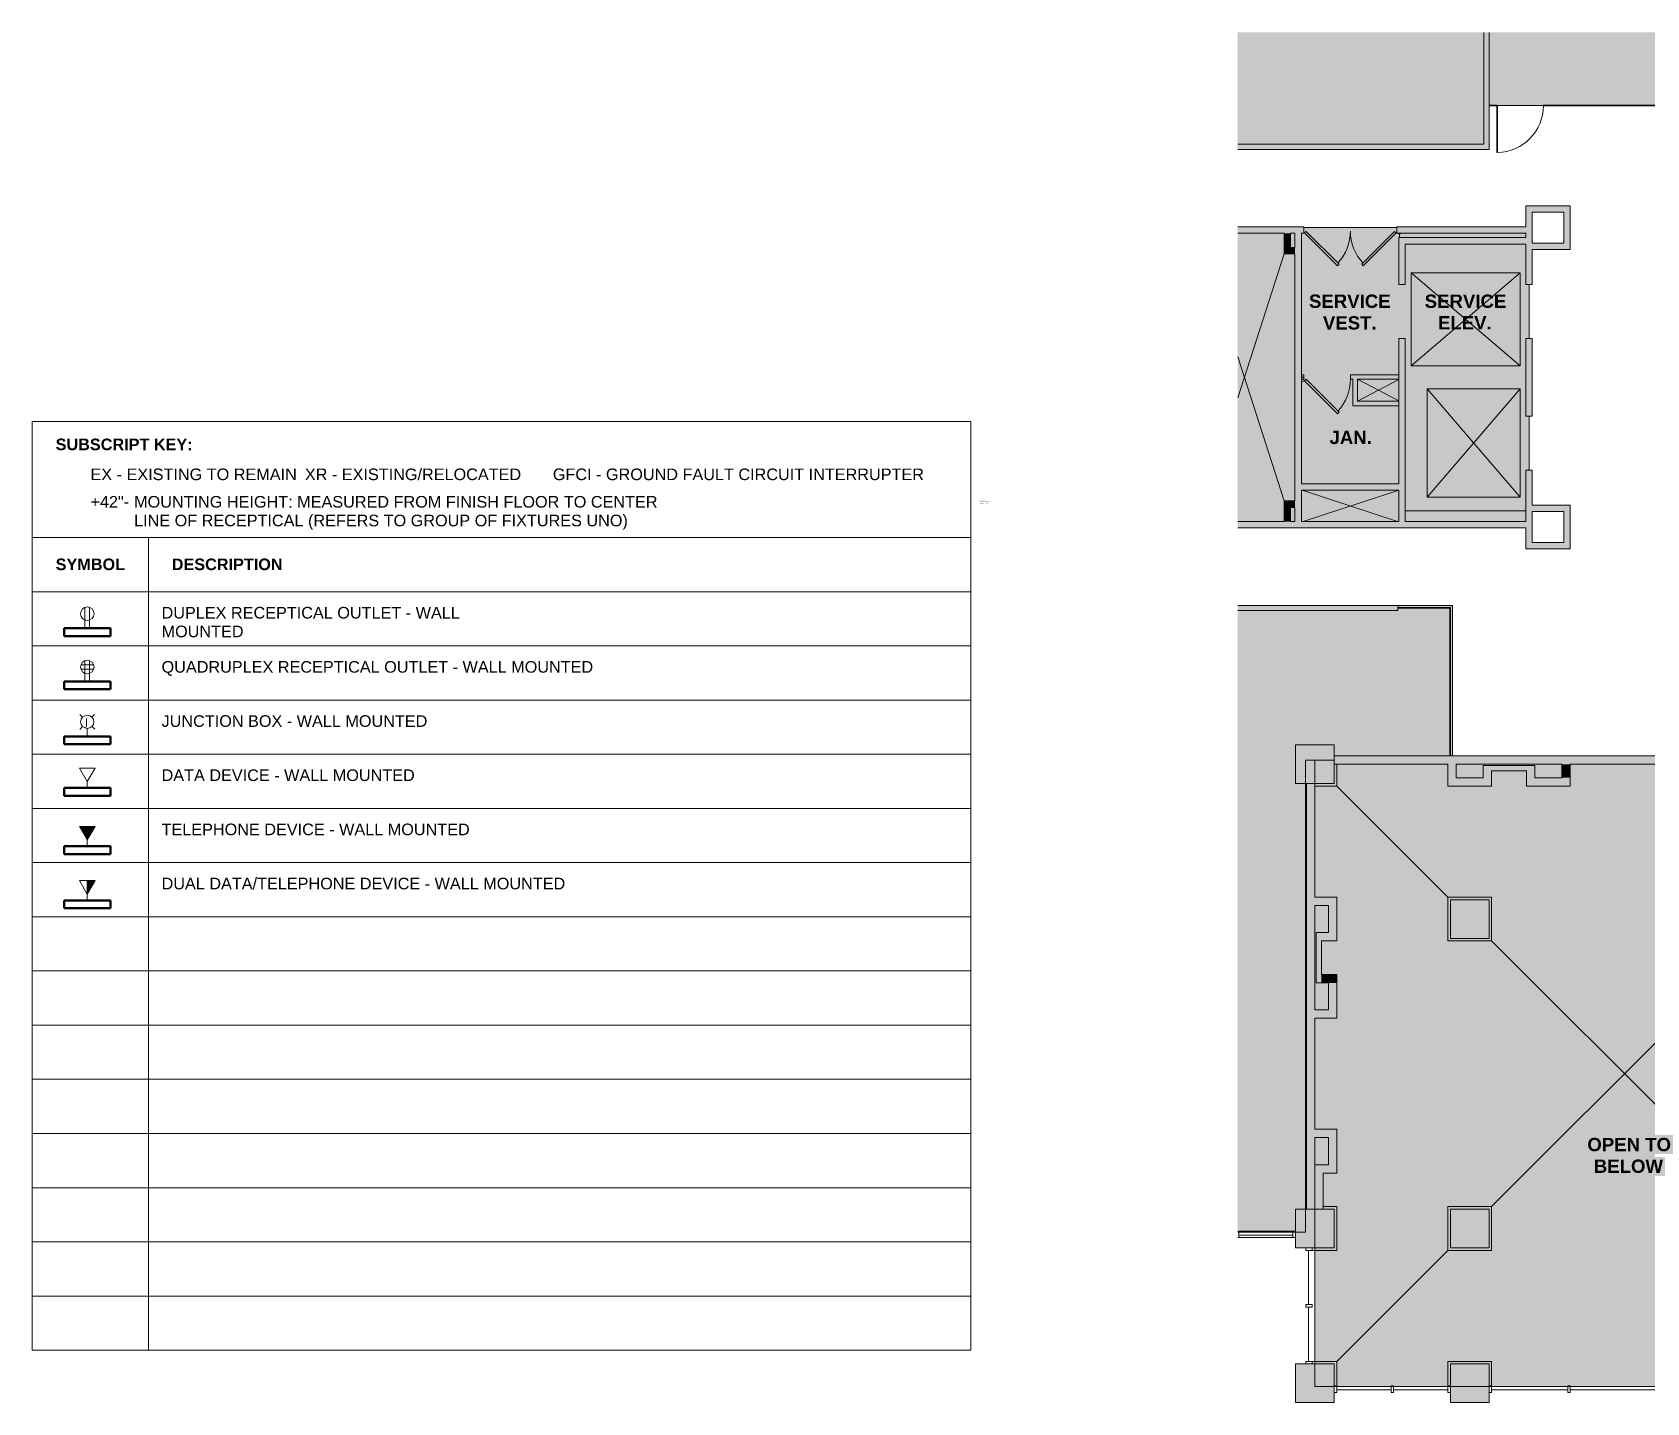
# Model space of a CAD drawing. Header units: inches. Extents: x 1 to 3682, y -575 to 495.
# Drawn here: x 1 to 1253, y -567 to 495 of the extents above; entities that cross this region are included whole.
import ezdxf

# ---------------------------------------------------------------- set-up
doc = ezdxf.new("R2010")
doc.units = ezdxf.units.IN
doc.header["$MEASUREMENT"] = 0
doc.linetypes.add('IMPORT-HIDDEN _3_', pattern=[0.1875, 0.125, -0.0625])
for name, color, linetype, lineweight in [('1900 Gallows 2nd Floor_For Revit_dwg', 8, 'Continuous', 9), ('A-ANNO-NOTE', 131, 'Continuous', 20), ('A-Area-Iden-Name', 7, 'Continuous', 9), ('A-Cols-Bldg', 7, 'Continuous', 9), ('A-DETL-GENF', 92, 'Continuous', 9), ('A-DETL-MEDM', 33, 'Continuous', 9), ('A-DETL-THIN', 151, 'Continuous', 9), ('A-DOOR', 31, 'Continuous', 13), ('A-Glaz-Exst', 7, 'Continuous', 9), ('A-WALL', 113, 'Continuous', 50), ('A-Wall-Bldg', 7, 'Continuous', 9), ('A-Wall-Exst', 7, 'Continuous', 9), ('A-WALL-PATT', 111, 'Continuous', 13), ('G-ANNO-TEXT', 231, 'Continuous', 9), ('HIDDEN', 7, 'IMPORT-HIDDEN _3_', 9), ('I-WALL', 2, 'Continuous', 13), ('PE0', 7, 'Continuous', 9), ('PE1', 7, 'Continuous', 9), ('PE2', 7, 'Continuous', 9)]:
    doc.layers.add(name, color=color, linetype=linetype, lineweight=lineweight)
doc.styles.add('Arial', font='arial.ttf', dxfattribs={"height": 9})
doc.styles.add('Arial_1', font='arial.ttf', dxfattribs={"height": 0.09375})
doc.styles.add('Arial_B', font='arialbd.ttf', dxfattribs={"height": 10.31746})
doc.styles.add('Arial_B_1', font='arialbd.ttf', dxfattribs={"height": 9})
doc.styles.add('Tahoma', font='tahoma.ttf', dxfattribs={"height": 6})

# ---------------------------------------------------------------- blocks, each defined once
blk = doc.blocks.new('Family - ___-132026-_A1006 - Tel_Data_Elec Legend')
at = {"layer": 'A-ANNO-NOTE'}
for p, q in [((42.3, 33), (42.3, 49.2)), ((45.8, 33), (45.8, 49.2))]:
    blk.add_line(p, q, dxfattribs=at)
blk.add_circle((44.1, 44.3), 5.25, dxfattribs=at)
at = {"layer": 'A-WALL'}
for p, q in [((62.1, 33), (26.1, 33)), ((26.1, 33), (26.1, 27)), ((26.1, 27), (62.1, 27)), ((62.1, 27), (62.1, 33))]:
    blk.add_line(p, q, dxfattribs=at)
blk = doc.blocks.new('Family - ___-132060-_A1006 - Tel_Data_Elec Legend')
at = {"layer": 'A-ANNO-NOTE'}
for p, q in [((40.4, -35.9), (38.3, -33.8)), ((47.7, -35.9), (49.8, -33.7)), ((40.5, -43.2), (38.3, -45.4)), ((44.1, -50.8), (44.1, -44.7)), ((47.8, -43.2), (49.9, -45.3))]:
    blk.add_line(p, q, dxfattribs=at)
blk.add_circle((44.1, -39.5), 5.16, dxfattribs=at)
at = {"layer": 'A-WALL'}
for p, q in [((62.1, -50.8), (26.1, -50.8)), ((26.1, -50.8), (26.1, -56.8)), ((26.1, -56.8), (62.1, -56.8)), ((62.1, -56.8), (62.1, -50.8))]:
    blk.add_line(p, q, dxfattribs=at)
at = {"layer": 'A-ANNO-NOTE', "lineweight": 9, "insert": (42.4, -36.8), "char_height": 6, "width": 3.939, "attachment_point": 1, "style": 'Tahoma'}
blk.add_mtext('J', dxfattribs=at)
blk = doc.blocks.new('Family - ___-132090-_A1006 - Tel_Data_Elec Legend')
at = {"layer": 'A-ANNO-NOTE'}
for p, q in [((49, 4.8), (39.1, 4.8)), ((49, 1.3), (39.1, 1.3)), ((42.3, -8.2), (42.3, 8)), ((45.8, -8.2), (45.8, 8))]:
    blk.add_line(p, q, dxfattribs=at)
blk.add_circle((44.1, 3), 5.25, dxfattribs=at)
at = {"layer": 'A-WALL'}
for p, q in [((62.1, -8.2), (26.1, -8.2)), ((26.1, -8.2), (26.1, -14.2)), ((62.1, -14.2), (62.1, -8.2)), ((26.1, -14.2), (62.1, -14.2))]:
    blk.add_line(p, q, dxfattribs=at)
blk = doc.blocks.new('Family - ___-132120-_A1006 - Tel_Data_Elec Legend')
at = {"layer": 'A-ANNO-NOTE', "lineweight": 9}
blk.add_hatch(color=256, dxfattribs=at).paths.add_polyline_path([(44.1, -131.1), (50.1, -120.7), (38.1, -120.7)], flags=0)
at = {"layer": 'A-ANNO-NOTE'}
for p, q in [((38.1, -120.7), (44.1, -131.1)), ((50.1, -120.7), (38.1, -120.7)), ((44.1, -131.1), (38.1, -120.7)), ((50.1, -120.7), (38.1, -120.7)), ((44.1, -131.1), (50.1, -120.7)), ((44.1, -131.1), (50.1, -120.7)), ((44.1, -136), (44.1, -131.1))]:
    blk.add_line(p, q, dxfattribs=at)
at = {"layer": 'A-WALL'}
for p, q in [((62.1, -136), (26.1, -136)), ((26.1, -136), (26.1, -142)), ((62.1, -142), (62.1, -136)), ((26.1, -142), (62.1, -142))]:
    blk.add_line(p, q, dxfattribs=at)
blk = doc.blocks.new('Family - ___-132150-_A1006 - Tel_Data_Elec Legend')
at = {"layer": 'A-ANNO-NOTE'}
for p, q in [((44.1, -85.9), (38.1, -75.4)), ((50.1, -75.4), (38.1, -75.4)), ((44.1, -85.9), (50.1, -75.4)), ((44.1, -90.8), (44.1, -85.9))]:
    blk.add_line(p, q, dxfattribs=at)
at = {"layer": 'A-WALL'}
for p, q in [((62.1, -90.8), (26.1, -90.8)), ((26.1, -90.8), (26.1, -96.8)), ((26.1, -96.8), (62.1, -96.8)), ((62.1, -96.8), (62.1, -90.8))]:
    blk.add_line(p, q, dxfattribs=at)
blk = doc.blocks.new('Family - ___-132180-_A1006 - Tel_Data_Elec Legend')
at = {"layer": 'A-ANNO-NOTE', "lineweight": 9}
blk.add_hatch(color=256, dxfattribs=at).paths.add_polyline_path([(44.1, -173.1), (50.1, -162.6), (44.1, -162.6)], flags=0)
at = {"layer": 'A-ANNO-NOTE'}
for p, q in [((44.1, -173.1), (38.1, -162.6)), ((50.1, -162.6), (38.1, -162.6)), ((50.1, -162.6), (44.1, -162.6)), ((44.1, -162.6), (44.1, -173.1)), ((44.1, -173.1), (50.1, -162.6)), ((44.1, -178), (44.1, -162.6)), ((44.1, -173.1), (50.1, -162.6))]:
    blk.add_line(p, q, dxfattribs=at)
at = {"layer": 'A-WALL'}
for p, q in [((62.1, -178), (26.1, -178)), ((26.1, -178), (26.1, -184)), ((26.1, -184), (62.1, -184)), ((62.1, -184), (62.1, -178))]:
    blk.add_line(p, q, dxfattribs=at)
blk = doc.blocks.new('Single-Glass - No Frame - 36_ x 96_-1522735-New Construction - Tel_Data_Elec Plan')
at = {"layer": 'A-DOOR', "color": 250, "lineweight": 20}
for p, q in [((17.5, 0.2), (17.5, 36.3)), ((18, 36.3), (17.5, 36.3)), ((18, 0.2), (18, 36.3)), ((18, 0.2), (17.5, 0.2))]:
    blk.add_line(p, q, dxfattribs=at)
at = {"layer": 'A-DOOR', "lineweight": 9}
blk.add_arc((18, 0.2), 36.1, 90.7943, 180, dxfattribs=at)
blk = doc.blocks.new('1900 Gallows 2nd Floor_For Revit_dwg-1510351-New Construction - Tel_Data_Elec Plan')
at = {"lineweight": 9, "flags": 128}
for points in [[(884, 1615.7), (885.2, 1616.9), (910.7, 1591.5), (909.5, 1590.2)], [(955, 1615.7), (953.7, 1616.9), (928.3, 1591.5), (929.5, 1590.2)], [(884, 1501), (885.2, 1502.2), (910.7, 1476.7), (909.5, 1475.5)]]:
    blk.add_lwpolyline(points, close=True, dxfattribs=at)
at = {"lineweight": 9}
for centre, start, end in [((883.1, 1617.1), 317.1896, 359.7802), ((955.9, 1617.1), 180.2198, 222.8104), ((883.1, 1502.3), 317.1896, 359.7802)]:
    blk.add_arc(centre, 36.4, start, end, dxfattribs=at)
at = {"layer": 'A-Cols-Bldg', "flags": 128}
for points in [[(877, 1218.7), (877, 1188.7), (885.5, 1188.7)], [(907, 1210.2), (907, 1218.7), (877, 1218.7)], [(892, 1188.7), (907, 1188.7), (907, 1203.7)]]:
    blk.add_lwpolyline(points, dxfattribs=at)
for points in [[(1029, 1100.7), (995, 1100.7), (995, 1066.7), (1029, 1066.7)], [(1027, 1098.7), (997, 1098.7), (997, 1068.7), (1027, 1068.7)], [(1029, 860.7), (995, 860.7), (995, 826.7), (1029, 826.7)], [(1027, 858.7), (997, 858.7), (997, 828.7), (1027, 828.7)], [(877, 738.7), (907, 738.7), (907, 708.7), (877, 708.7)], [(1027, 738.7), (997, 738.7), (997, 708.7), (1027, 708.7)]]:
    blk.add_lwpolyline(points, close=True, dxfattribs=at)
at = {"layer": 'A-Glaz-Exst'}
for p, q in [((833, 838.7), (875, 838.7)), ((887, 784.7), (887, 826.7)), ((887, 782.7), (887, 740.7)), ((951, 718.7), (909, 718.7)), ((953, 718.7), (995, 718.7)), ((1088, 718.7), (1029, 718.7)), ((1174, 718.7), (1090, 718.7))]:
    blk.add_line(p, q, dxfattribs=at)
at = {"layer": 'A-Glaz-Exst', "flags": 128}
blk.add_lwpolyline([(832.2, 841.7), (833, 841.7), (833, 836.7), (832.2, 836.7)], dxfattribs=at)
for points in [[(875, 841.7), (877, 841.7), (877, 836.7), (875, 836.7)], [(890, 826.7), (890, 828.7), (885, 828.7), (885, 826.7)], [(890, 782.7), (890, 784.7), (885, 784.7), (885, 782.7)], [(890, 738.7), (890, 740.7), (885, 740.7), (885, 738.7)], [(907, 721.7), (909, 721.7), (909, 716.7), (907, 716.7)], [(951, 721.7), (953, 721.7), (953, 716.7), (951, 716.7)], [(995, 721.7), (997, 721.7), (997, 716.7), (995, 716.7)], [(1029, 721.7), (1027, 721.7), (1027, 716.7), (1029, 716.7)], [(1090, 721.7), (1088, 721.7), (1088, 716.7), (1090, 716.7)]]:
    blk.add_lwpolyline(points, close=True, dxfattribs=at)
at = {"layer": 'A-Wall-Bldg'}
for p, q in [((957.5, 1612.1), (957.5, 1615.4)), ((957, 1505.7), (919.5, 1505.7)), ((925, 1502.2), (957, 1502.2)), ((1055.5, 1400.3), (962, 1400.3)), ((907, 858.7), (898.5, 858.7))]:
    blk.add_line(p, q, dxfattribs=at)
at = {"layer": 'A-Wall-Bldg', "flags": 128}
for points in [[(881.5, 1502.2), (883.5, 1502.2), (883.5, 1505.7), (881.5, 1505.7)], [(919.5, 1505.7), (919.5, 1502.2), (921.5, 1502.2), (921.5, 1481.7), (957, 1481.7)], [(957, 1485.2), (925, 1485.2), (925, 1502.2)], [(892, 1186.7), (909, 1186.7), (909, 1203.7)], [(885.5, 858.7), (877, 858.7), (877, 828.7), (907, 828.7), (907, 858.7)], [(890, 826.7), (909, 826.7), (909, 860.7), (898.5, 860.7)]]:
    blk.add_lwpolyline(points, dxfattribs=at)
at = {"layer": 'A-Wall-Exst'}
blk.add_line((877, 841.7), (832.2, 841.7), dxfattribs=at)
at = {"layer": 'A-Wall-Exst', "flags": 128}
blk.add_lwpolyline([(832.2, 836.7), (877, 836.7), (877, 841.7)], dxfattribs=at)
at = {"layer": 'HIDDEN'}
for centre, start, end in [((957.5, 1616.9), 229.0909, 308.7038), ((881.5, 1502.2), 0, 89.8309), ((881.5, 1502.2), 270.1691, 0)]:
    blk.add_arc(centre, 2, start, end, dxfattribs=at)
at = {"layer": 'PE0'}
for p, q in [((832.2, 1487.7), (868.2, 1599.4)), ((1051, 1512.7), (966.5, 1584.7)), ((1051, 1584.7), (966.5, 1512.7)), ((868.2, 1407.9), (832.2, 1519.7)), ((957, 1485.4), (925, 1502.2)), ((925, 1485.2), (957, 1501.9)), ((1051, 1410.7), (979, 1494.7)), ((1051, 1494.7), (979, 1410.7)), ((956, 1391.9), (882, 1416.3)), ((883, 1391.9), (957, 1416.3)), ((995, 1100.7), (909, 1186.7)), ((1029, 860.7), (1235, 1066.7)), ((1029, 1066.7), (1235, 860.7)), ((995, 826.7), (909, 740.7))]:
    blk.add_line(p, q, dxfattribs=at)
at = {"layer": 'PE1', "flags": 128}
for points in [[(1051, 1512.7), (966.5, 1512.7), (966.5, 1584.7), (1051, 1584.7)], [(1051, 1494.7), (979, 1494.7), (979, 1410.7), (1051, 1410.7)]]:
    blk.add_lwpolyline(points, close=True, dxfattribs=at)
at = {"layer": 'PE2', "flags": 128}
for points in [[(890, 740.7), (909, 740.7), (909, 721.7)], [(1029, 721.7), (1029, 740.7), (995, 740.7), (995, 721.7)]]:
    blk.add_lwpolyline(points, dxfattribs=at)
at = {"layer": 'A-Area-Iden-Name', "char_height": 10.32, "attachment_point": 1, "line_spacing_factor": 0.941778, "style": 'Arial_B'}
for s, insert, width in [('SERVICE', (887.4, 1567.9), 73.454), ('SERVICE', (977.1, 1567.9), 73.454), ('VEST.', (898.2, 1551.1), 48.357), ('ELEV.', (987.4, 1551.2), 48.357), ('JAN.', (903.3, 1462.3), 37.829), ('OPEN TO', (1103.2, 914), 75.535), ('BELOW', (1108.2, 897.2), 62.436)]:
    blk.add_mtext(s, dxfattribs=dict(at, insert=insert, width=width))

msp = doc.modelspace()

# ---------------------------------------------------------------- hatches: boundary and pattern name
at = {"layer": 'A-DETL-GENF'}
h = msp.add_hatch(color=9, dxfattribs=at)
h.paths.add_polyline_path([(936, -435.2), (980.8, -435.2), (980.8, -417.4), (988.5, -417.4), (988.5, -87.4), (980.8, -87.4), (980.8, -57.4), (1010.8, -57.4), (1010.8, -65.9), (1100.5, -65.9), (1100.5, 48.6), (1060, 48.6), (1060, 46.8), (936, 46.8), (936, -417.4)], flags=0)
h.paths.add_polyline_path([(1101, -65.9), (1102.5, -65.9), (1102.5, 50.8), (1060, 50.8), (1060, 49.1), (1101, 49.1), (1101, -53.9)], flags=0)
h.paths.add_polyline_path([(2800.5, 229.6), (2800.5, 272.6), (2787.8, 272.6), (2787.8, 302.6), (2800.5, 302.6), (2800.5, 392.6), (2761.8, 392.6), (2761.8, 422.6), (2800.5, 422.6), (2800.5, 495.1), (1464.8, 495.1), (1464.8, 408.3), (2269.4, 408.3), (2269.4, 406.6), (2321, 406.6), (2321, 384.9), (2320.5, 384.9), (2320.5, 348.9), (2321, 348.9), (2321, 342.9), (2327.8, 342.9), (2327.8, 318.9), (2303.8, 318.9), (2303.8, 338.9), (2273.4, 338.9), (2273.4, 229.6), (2797.8, 229.6)], flags=0)
h.paths.add_polyline_path([(2547.8, 318.9), (2523.8, 318.9), (2523.8, 342.9), (2547.8, 342.9), (2547.8, 321.4)], flags=0)
h.paths.add_polyline_path([(2119.9, 404.1), (2320.5, 404.1), (2320.5, 406.1), (2269.4, 406.1), (2269.4, 404.3), (1460.8, 404.3), (1460.8, 438.1), (1460.5, 438.1), (1460.5, 404.1), (2114.9, 404.1)], flags=0)
h.paths.add_polyline_path([(936, 408.3), (1126.8, 408.3), (1126.8, 495.1), (936, 495.1), (936, 423.9)], flags=0)
h.paths.add_polyline_path([(1164.3, 438.3), (1172.8, 438.3), (1172.8, 438.6), (1460.8, 438.6), (1460.8, 495.1), (1130.8, 495.1), (1130.8, 438.6), (1136.8, 438.6), (1136.8, 438.3)], flags=0)
h = msp.add_hatch(color=55, dxfattribs=at)
h.paths.add_polyline_path([(1490.8, -567.4), (1490.8, -537.4), (1460.8, -537.4), (1460.8, -567.4), (1482.3, -567.4)], flags=0)
h.paths.add_polyline_path([(1370.8, -567.4), (1370.8, -537.4), (1340.8, -537.4), (1340.8, -567.4)], flags=0)
h.paths.add_polyline_path([(980.8, -567.4), (1010.8, -567.4), (1010.8, -537.4), (980.8, -537.4)], flags=0)
h.paths.add_polyline_path([(1100.8, -567.4), (1130.8, -567.4), (1130.8, -537.4), (1100.8, -537.4), (1100.8, -554.8)], flags=0)
h.paths.add_polyline_path([(1370.8, -447.4), (1370.8, -417.4), (1340.8, -417.4), (1340.8, -447.4)], flags=0)
h.paths.add_polyline_path([(2570.8, -447.4), (2570.8, -398.4), (2540.8, -398.4), (2540.8, -447.4)], flags=0)
h.paths.add_polyline_path([(1002.3, -447.4), (1010.8, -447.4), (1010.8, -417.4), (980.8, -417.4), (980.8, -447.4), (995.8, -447.4)], flags=0)
h.paths.add_polyline_path([(1130.8, -447.4), (1130.8, -417.4), (1100.8, -417.4), (1100.8, -447.4)], flags=0)
h.paths.add_polyline_path([(2450.8, -447.4), (2450.8, -424.4), (2420.8, -424.4), (2420.8, -447.4), (2424.8, -447.4)], flags=0)
h.paths.add_polyline_path([(2690.8, -447.4), (2690.8, -424.4), (2660.8, -424.4), (2660.8, -447.4), (2664.8, -447.4)], flags=0)
h.paths.add_polyline_path([(2810.8, -447.4), (2810.8, -417.4), (2780.8, -417.4), (2780.8, -447.4)], flags=0)
h.paths.add_polyline_path([(1730.8, -447.4), (1730.8, -424.4), (1700.8, -424.4), (1700.8, -447.4), (1704.8, -447.4)], flags=0)
h.paths.add_polyline_path([(1850.8, -447.4), (1850.8, -398.4), (1820.8, -398.4), (1820.8, -447.4)], flags=0)
h.paths.add_polyline_path([(1944.8, -447.4), (1970.8, -447.4), (1970.8, -424.4), (1940.8, -424.4), (1940.8, -447.4)], flags=0)
h.paths.add_polyline_path([(2090.8, -447.4), (2090.8, -398.4), (2060.8, -398.4), (2060.8, -447.4)], flags=0)
h.paths.add_polyline_path([(2210.8, -447.4), (2210.8, -424.4), (2180.8, -424.4), (2180.8, -447.4), (2184.8, -447.4)], flags=0)
h.paths.add_polyline_path([(2330.8, -447.4), (2330.8, -398.4), (2300.8, -398.4), (2300.8, -447.4)], flags=0)
h.paths.add_polyline_path([(1460.8, -447.4), (1490.8, -447.4), (1490.8, -417.4), (1460.8, -417.4)], flags=0)
h.paths.add_polyline_path([(1610.8, -447.4), (1610.8, -398.4), (1580.8, -398.4), (1580.8, -447.4)], flags=0)
h.paths.add_polyline_path([(2787.8, -327.4), (2810.8, -327.4), (2810.8, -297.4), (2787.8, -297.4)], flags=0)
h.paths.add_polyline_path([(1369.3, -207.4), (1370.8, -207.4), (1370.8, -177.4), (1340.8, -177.4), (1340.8, -207.4), (1366.3, -207.4)], flags=0)
h.paths.add_polyline_path([(2787.8, -207.4), (2810.8, -207.4), (2810.8, -177.4), (2761.8, -177.4), (2761.8, -207.4)], flags=0)
h.paths.add_polyline_path([(1130.8, -207.4), (1130.8, -177.4), (1100.8, -177.4), (1100.8, -207.4)], flags=0)
h.paths.add_polyline_path([(2544.8, -185.4), (2547.8, -185.4), (2547.8, -155.8), (2519.8, -155.8), (2519.8, -185.4), (2540.8, -185.4)], flags=0)
h.paths.add_polyline_path([(2300.8, -184.4), (2341.8, -184.4), (2341.8, -160.4), (2299.8, -160.4), (2299.8, -184.4)], flags=0)
h.paths.add_polyline_path([(2059.8, -184.4), (2087.8, -184.4), (2087.8, -160.4), (2059.8, -160.4), (2059.8, -180.7)], flags=0)
h.paths.add_polyline_path([(1824.8, -184.4), (1847.8, -184.4), (1847.8, -160.4), (1820.3, -160.4), (1820.3, -184.4), (1824.3, -184.4)], flags=0)
h.paths.add_polyline_path([(1604.5, -184.4), (1607.8, -184.4), (1607.8, -158.2), (1580.3, -158.2), (1580.3, -184.4)], flags=0)
h.paths.add_polyline_path([(1490.8, -87.4), (1490.8, -57.4), (1460.8, -57.4), (1460.8, -87.4), (1482.3, -87.4)], flags=0)
h.paths.add_polyline_path([(989.3, -87.4), (1010.8, -87.4), (1010.8, -57.4), (980.8, -57.4), (980.8, -87.4), (988.5, -87.4)], flags=0)
h.paths.add_polyline_path([(2810.8, -87.4), (2810.8, -57.4), (2787.8, -57.4), (2787.8, -87.4), (2787.8, -87.4)], flags=0)
h.paths.add_polyline_path([(2761.8, 32.6), (2810.8, 32.6), (2810.8, 62.6), (2761.8, 62.6)], flags=0)
h.paths.add_polyline_path([(2307.3, 112.2), (2327.8, 112.2), (2327.8, 136.2), (2303.8, 136.2), (2303.8, 112.2)], flags=0)
h.paths.add_polyline_path([(2547.8, 112.2), (2547.8, 136.2), (2523.8, 136.2), (2523.8, 112.2)], flags=0)
h.paths.add_polyline_path([(2810.8, 152.6), (2810.8, 182.6), (2787.8, 182.6), (2787.8, 152.6)], flags=0)
h.paths.add_polyline_path([(2787.8, 272.6), (2810.8, 272.6), (2810.8, 302.6), (2787.8, 302.6)], flags=0)
h.paths.add_polyline_path([(2547.8, 318.9), (2547.8, 342.9), (2523.8, 342.9), (2523.8, 318.9), (2527.8, 318.9)], flags=0)
h.paths.add_polyline_path([(2321, 318.9), (2327.8, 318.9), (2327.8, 342.9), (2303.8, 342.9), (2303.8, 318.9), (2320.5, 318.9)], flags=0)
h.paths.add_polyline_path([(2800.5, 392.6), (2810.8, 392.6), (2810.8, 422.6), (2761.8, 422.6), (2761.8, 392.6), (2797.8, 392.6)], flags=0)
h = msp.add_hatch(color=9, dxfattribs=at)
h.paths.add_polyline_path([(936, 115.8), (972, 115.8), (972, 131.8), (980.3, 131.8), (980.3, 323.3), (972, 323.3), (972, 339.3), (936, 339.3), (936, 126.8)], flags=0)
h.paths.add_polyline_path([(1060.8, 115.8), (1060.8, 140.1), (985.3, 140.1), (985.3, 115.8)], flags=0)
h.paths.add_polyline_path([(1159.3, 115.8), (1159.3, 155.6), (1161.8, 155.6), (1161.8, 197.6), (1159.3, 197.6), (1159.3, 257.6), (1161.8, 257.6), (1161.8, 299.6), (1159.3, 299.6), (1159.3, 330.9), (1065.8, 330.9), (1065.8, 299.6), (1060.8, 299.6), (1060.8, 335.9), (1159.3, 335.9), (1159.3, 339.3), (1059.3, 339.3), (1059.3, 343.8), (987.3, 343.8), (987.3, 339.3), (985.3, 339.3), (985.3, 145.1), (1060.8, 145.1), (1060.8, 257.6), (1065.8, 257.6), (1065.8, 115.8), (1152.5, 115.8)], flags=0)
h.paths.add_polyline_path([(980.3, 115.8), (980.3, 126.8), (977, 126.8), (977, 115.8)], flags=0)
h.paths.add_polyline_path([(1797.9, 115.8), (1797.9, 126.8), (1791.8, 126.8), (1791.8, 115.8)], flags=0)
h.paths.add_polyline_path([(1418.5, 115.8), (1436.4, 115.8), (1436.4, 152.1), (1416.3, 152.1), (1416.3, 115.8)], flags=0)
h.paths.add_polyline_path([(1867.9, 115.8), (1872.8, 115.8), (1872.8, 126.8), (1867.9, 126.8), (1867.9, 117.3)], flags=0)
h.paths.add_polyline_path([(1877.8, 115.8), (2104.4, 115.8), (2104.4, 323.3), (2098.4, 323.3), (2098.4, 334.3), (2086.4, 334.3), (2086.4, 339.3), (1877.8, 339.3), (1877.8, 117.4)], flags=0)
h.paths.add_polyline_path([(1559.6, 115.8), (1559.6, 274.8), (1477.3, 274.8), (1477.3, 279.8), (1525.6, 279.8), (1525.6, 281.8), (1529.1, 281.8), (1529.1, 279.8), (1667.8, 279.8), (1667.8, 274.8), (1603.8, 274.8), (1603.8, 216.3), (1585.8, 216.3), (1585.8, 115.8), (1703.8, 115.8), (1703.8, 156.8), (1728.8, 156.8), (1728.8, 276.3), (1703.8, 276.3), (1703.8, 295.8), (1728.8, 295.8), (1728.8, 329.3), (1703.8, 329.3), (1703.8, 339.3), (1630.1, 339.3), (1630.1, 317.8), (1625.1, 317.8), (1625.1, 344.3), (1529.1, 344.3), (1529.1, 317.8), (1524.1, 317.8), (1524.1, 339.3), (1441.4, 339.3), (1441.4, 329.3), (1416.3, 329.3), (1416.3, 295.8), (1441.4, 295.8), (1441.4, 276.3), (1416.3, 276.3), (1416.3, 157.1), (1441.4, 157.1), (1441.4, 115.8)], flags=0)
h.paths.add_polyline_path([(1802.9, 115.8), (1862.9, 115.8), (1862.9, 131.8), (1872.8, 131.8), (1872.8, 323.3), (1862.9, 323.3), (1862.9, 339.3), (1802.9, 339.3), (1802.9, 323.3), (1791.8, 323.3), (1791.8, 131.8), (1802.9, 131.8), (1802.9, 116.6)], flags=0)
h.paths.add_polyline_path([(1565.6, 115.8), (1579.8, 115.8), (1579.8, 222.3), (1597.8, 222.3), (1597.8, 274.8), (1565.6, 274.8), (1565.6, 176.7)], flags=0)
h.paths.add_polyline_path([(1786.8, 115.8), (1786.8, 339.3), (1784.8, 339.3), (1784.8, 344.3), (1748.8, 344.3), (1748.8, 339.3), (1738.8, 339.3), (1738.8, 115.8)], flags=0)
h.paths.add_polyline_path([(1708.8, 115.8), (1728.8, 115.8), (1728.8, 151.8), (1708.8, 151.8)], flags=0)
h.paths.add_polyline_path([(2109.4, 115.8), (2114.4, 115.8), (2114.4, 126.8), (2109.4, 126.8), (2109.4, 121.8)], flags=0)
h.paths.add_polyline_path([(2119.4, 115.8), (2194.4, 115.8), (2194.4, 131.8), (2204.4, 131.8), (2204.4, 323.3), (2194.4, 323.3), (2194.4, 339.3), (2192.4, 339.3), (2192.4, 344.3), (2156.4, 344.3), (2156.4, 339.3), (2149.4, 339.3), (2149.4, 323.3), (2109.4, 323.3), (2109.4, 131.8), (2119.4, 131.8), (2119.4, 126.8)], flags=0)
h.paths.add_polyline_path([(2199.4, 115.8), (2204.4, 115.8), (2204.4, 126.8), (2199.4, 126.8)], flags=0)
h.paths.add_polyline_path([(1406.3, 115.8), (1406.3, 119.2), (1312.8, 119.2), (1312.8, 115.8), (1403.3, 115.8)], flags=0)
h.paths.add_polyline_path([(1320.2, 124.2), (1406.3, 124.2), (1406.3, 329.3), (1312.7, 329.3), (1312.7, 257.6), (1312.8, 257.6), (1312.8, 197.6), (1312.7, 197.6), (1312.7, 155.6), (1312.8, 155.6), (1312.8, 124.2)], flags=0)
h.paths.add_polyline_path([(1708.8, 281.3), (1728.8, 281.3), (1728.8, 290.8), (1708.8, 290.8)], flags=0)
h.paths.add_polyline_path([(1418.5, 281.3), (1436.4, 281.3), (1436.4, 290.8), (1416.3, 290.8), (1416.3, 281.3)], flags=0)
h.paths.add_polyline_path([(1872.8, 328.3), (1872.8, 339.3), (1867.9, 339.3), (1867.9, 328.3)], flags=0)
h.paths.add_polyline_path([(980.3, 328.3), (980.3, 339.3), (977, 339.3), (977, 328.3)], flags=0)
h.paths.add_polyline_path([(2199.4, 328.3), (2209.4, 328.3), (2209.4, 339.3), (2199.4, 339.3)], flags=0)
h.paths.add_polyline_path([(1791.8, 328.3), (1797.9, 328.3), (1797.9, 339.3), (1791.8, 339.3), (1791.8, 334.4)], flags=0)
h.paths.add_polyline_path([(2142.3, 328.3), (2144.4, 328.3), (2144.4, 339.3), (2119.9, 339.3), (2119.9, 328.3)], flags=0)
h.paths.add_polyline_path([(2114.9, 328.3), (2114.9, 339.3), (2103.4, 339.3), (2103.4, 328.3), (2109.4, 328.3)], flags=0)
h.paths.add_polyline_path([(1728.8, 334.3), (1728.8, 339.3), (1708.8, 339.3), (1708.8, 334.3)], flags=0)
h.paths.add_polyline_path([(1436.4, 334.3), (1436.4, 339.3), (1312.7, 339.3), (1312.7, 334.3), (1418.5, 334.3)], flags=0)
h = msp.add_hatch(color=9, dxfattribs=at)
h.paths.add_polyline_path([(1010.8, -554.8), (1100.8, -554.8), (1100.8, -537.4), (1130.8, -537.4), (1130.8, -554.8), (1340.8, -554.8), (1340.8, -537.4), (1370.8, -537.4), (1370.8, -554.8), (1460.8, -554.8), (1460.8, -537.4), (1479, -537.4), (1479, -447.4), (1460.8, -447.4), (1460.8, -417.4), (1469.3, -417.4), (1469.3, -389.4), (1458.8, -389.4), (1458.8, -355.4), (1475.8, -355.4), (1475.8, -269.4), (1458.8, -269.4), (1458.8, -235.4), (1470.8, -235.4), (1470.8, -209.4), (1458.8, -209.4), (1458.8, -175.4), (1475.8, -175.4), (1475.8, -87.4), (1460.8, -87.4), (1460.8, -72.4), (1372.8, -72.4), (1372.8, -89.4), (1338.8, -89.4), (1338.8, -77.4), (1311.8, -77.4), (1311.8, -89.4), (1277.8, -89.4), (1277.8, -72.4), (1193.8, -72.4), (1193.8, -89.4), (1159.8, -89.4), (1159.8, -77.4), (1132.8, -77.4), (1132.8, -89.4), (1098.8, -89.4), (1098.8, -72.4), (1010.8, -72.4), (1010.8, -87.4), (995.8, -87.4), (995.8, -175.4), (1012.8, -175.4), (1012.8, -209.4), (1000.8, -209.4), (1000.8, -235.4), (1012.8, -235.4), (1012.8, -269.4), (995.8, -269.4), (995.8, -355.4), (1012.8, -355.4), (1012.8, -389.4), (1002.3, -389.4), (1002.3, -417.4), (1010.8, -417.4), (1010.8, -447.4), (995.8, -447.4), (995.8, -537.4), (1010.8, -537.4)], flags=0)
h.paths.add_polyline_path([(1340.8, -447.4), (1340.8, -417.4), (1370.8, -417.4), (1370.8, -447.4)], flags=0)
h.paths.add_polyline_path([(1130.8, -447.4), (1100.8, -447.4), (1100.8, -417.4), (1130.8, -417.4)], flags=0)
h.paths.add_polyline_path([(1469.3, -382.9), (1475.8, -382.9), (1475.8, -361.9), (1465.3, -361.9), (1465.3, -382.9)], flags=0)
h.paths.add_polyline_path([(1002.3, -382.9), (1006.3, -382.9), (1006.3, -361.9), (995.8, -361.9), (995.8, -382.9)], flags=0)
h.paths.add_polyline_path([(1006.3, -262.9), (1006.3, -241.9), (996.8, -241.9), (996.8, -202.9), (1006.3, -202.9), (1006.3, -181.9), (995.8, -181.9), (995.8, -262.9), (1000.8, -262.9)], flags=0)
h.paths.add_polyline_path([(1475.8, -262.9), (1475.8, -181.9), (1465.3, -181.9), (1465.3, -202.9), (1474.8, -202.9), (1474.8, -241.9), (1465.3, -241.9), (1465.3, -262.9)], flags=0)
h.paths.add_polyline_path([(1340.8, -207.4), (1340.8, -177.4), (1370.8, -177.4), (1370.8, -207.4), (1345.3, -207.4)], flags=0)
h.paths.add_polyline_path([(1100.8, -207.4), (1100.8, -177.4), (1130.8, -177.4), (1130.8, -207.4)], flags=0)
h.paths.add_polyline_path([(1345.3, -82.9), (1366.3, -82.9), (1366.3, -72.4), (1284.3, -72.4), (1284.3, -82.9), (1305.3, -82.9), (1305.3, -73.4), (1345.3, -73.4), (1345.3, -77.4)], flags=0)
h.paths.add_polyline_path([(1166.3, -82.9), (1187.3, -82.9), (1187.3, -72.4), (1105.3, -72.4), (1105.3, -82.9), (1126.3, -82.9), (1126.3, -73.4), (1166.3, -73.4), (1166.3, -77.4)], flags=0)
at = {"layer": 'A-WALL-PATT'}
for points in [[(1130.8, 404.3), (1130.8, 495.1), (1126.8, 495.1), (1126.8, 404.3)], [(1126.8, 404.3), (1126.8, 408.3), (936, 408.3), (936, 404.3)], [(1164.3, 299.6), (1164.3, 360.6), (1159.3, 360.6), (1159.3, 299.6)], [(1164.3, 355.6), (1193.8, 355.6), (1193.8, 360.6), (1164.3, 360.6), (1164.3, 357.9)], [(1193.8, 326.6), (1193.8, 355.6), (1188.8, 355.6), (1188.8, 326.6)], [(987.3, 339.3), (987.3, 344.3), (936, 344.3), (936, 339.3), (985.3, 339.3)], [(977, 328.3), (977, 339.3), (972, 339.3), (972, 328.3)], [(980.3, 115.8), (985.3, 115.8), (985.3, 339.3), (980.3, 339.3), (980.3, 116)], [(1159.3, 339.3), (1159.3, 344.3), (1059.3, 344.3), (1059.3, 339.3)], [(978, 323.3), (980.3, 323.3), (980.3, 328.3), (972, 328.3), (972, 323.3), (977, 323.3)], [(1065.8, 330.9), (1159.3, 330.9), (1159.3, 335.9), (1060.8, 335.9), (1060.8, 330.9)], [(1065.8, 299.6), (1065.8, 330.9), (1060.8, 330.9), (1060.8, 299.6)], [(1188.8, 326.6), (1188.8, 331.6), (1164.3, 331.6), (1164.3, 326.6), (1177.2, 326.6)], [(1060.8, 115.8), (1065.8, 115.8), (1065.8, 257.6), (1060.8, 257.6), (1060.8, 116.1)], [(1159.3, 197.6), (1164.3, 197.6), (1164.3, 257.6), (1159.3, 257.6), (1159.3, 220.6)], [(1159.3, 94.6), (1164.3, 94.6), (1164.3, 155.6), (1159.3, 155.6), (1159.3, 99.6)], [(1060.8, 140.1), (1060.8, 145.1), (985.3, 145.1), (985.3, 140.1), (985.4, 140.1)], [(972, 126.8), (980.3, 126.8), (980.3, 131.8), (972, 131.8)], [(977, 115.8), (977, 126.8), (972, 126.8), (972, 115.8)], [(1188.8, 123.6), (1188.8, 128.6), (1164.3, 128.6), (1164.3, 123.6), (1177.2, 123.6)], [(1193.8, 99.6), (1193.8, 128.6), (1188.8, 128.6), (1188.8, 99.6)], [(1159.3, 110.8), (1159.3, 115.8), (936, 115.8), (936, 110.8)], [(1193.8, 94.6), (1193.8, 99.6), (1164.3, 99.6), (1164.3, 94.6), (1177.2, 94.6)], [(1060, 46.8), (1060, 50.8), (936, 50.8), (936, 46.8)], [(1060, 48.6), (1100.5, 48.6), (1100.5, 49.1), (1060, 49.1)], [(1101, -65.9), (1101, 49.1), (1100.5, 49.1), (1100.5, -65.9)], [(1460.8, -72.4), (1460.8, -65.9), (1010.8, -65.9), (1010.8, -72.4), (1418.5, -72.4)], [(1101, -89.4), (1105.3, -89.4), (1105.3, -72.4), (1098.8, -72.4), (1098.8, -89.4)], [(1126.3, -89.4), (1132.8, -89.4), (1132.8, -73.4), (1126.3, -73.4), (1126.3, -82.9)], [(1159.8, -77.4), (1159.8, -73.4), (1132.8, -73.4), (1132.8, -77.4)], [(1159.8, -89.4), (1166.3, -89.4), (1166.3, -73.4), (1159.8, -73.4), (1159.8, -82.9)], [(1193.8, -82.9), (1193.8, -72.4), (1187.3, -72.4), (1187.3, -82.9)], [(989.3, -417.4), (995.8, -417.4), (995.8, -87.4), (989.3, -87.4), (989.3, -328.4)], [(1116.4, -89.4), (1126.3, -89.4), (1126.3, -82.9), (1105.3, -82.9), (1105.3, -89.4)], [(1187.3, -89.4), (1193.8, -89.4), (1193.8, -82.9), (1166.3, -82.9), (1166.3, -89.4), (1177.2, -89.4)], [(1006.3, -181.9), (1012.8, -181.9), (1012.8, -175.4), (995.8, -175.4), (995.8, -181.9)], [(1006.3, -202.9), (1012.8, -202.9), (1012.8, -181.9), (1006.3, -181.9), (1006.3, -191.1)], [(1012.8, -209.4), (1012.8, -202.9), (996.8, -202.9), (996.8, -209.4), (1006.3, -209.4)], [(1000.8, -241.9), (1000.8, -209.4), (996.8, -209.4), (996.8, -241.9), (997, -241.9)], [(1000.8, -241.9), (1012.8, -241.9), (1012.8, -235.4), (1000.8, -235.4)], [(1012.8, -262.9), (1012.8, -241.9), (1006.3, -241.9), (1006.3, -262.9)], [(995.8, -269.4), (1012.8, -269.4), (1012.8, -262.9), (995.8, -262.9)], [(1012.8, -361.9), (1012.8, -355.4), (995.8, -355.4), (995.8, -361.9), (1006.3, -361.9)], [(1012.8, -382.9), (1012.8, -361.9), (1006.3, -361.9), (1006.3, -382.9)], [(1012.8, -389.4), (1012.8, -382.9), (995.8, -382.9), (995.8, -389.4), (1006.3, -389.4)], [(1002.3, -417.4), (1002.3, -389.4), (995.8, -389.4), (995.8, -417.4)]]:
    msp.add_hatch(color=8, dxfattribs=at).paths.add_polyline_path(points, flags=0)
h = msp.add_hatch(color=8, dxfattribs=at)
h.paths.add_polyline_path([(1282.8, 438.1), (1460.8, 438.1), (1460.8, 438.6), (1172.8, 438.6), (1172.8, 438.1), (1277.8, 438.1)], flags=0)
h.paths.add_polyline_path([(1136.8, 438.1), (1136.8, 438.6), (1130.8, 438.6), (1130.8, 438.1)], flags=0)

# ---------------------------------------------------------------- linework, layer by layer
at = {"layer": 'A-DETL-MEDM', "lineweight": 20}
for p, q in [((1136.8, 438.3), (1172.8, 438.3)), ((1059.3, 343.8), (987.3, 343.8)), ((1161.8, 257.6), (1161.8, 299.6)), ((1161.8, 155.6), (1161.8, 197.6)), ((1102.5, 50.8), (1060, 50.8)), ((1102.5, -65.9), (1102.5, 50.8)), ((1010.8, -57.4), (980.8, -57.4)), ((980.8, -57.4), (980.8, -87.4)), ((1010.8, -65.9), (1010.8, -57.4)), ((988.5, -435.2), (988.5, -69.2)), ((988.5, -69.2), (995.8, -69.2)), ((995.8, -69.2), (1010.8, -69.2)), ((995.8, -69.2), (995.8, -87.4)), ((1010.8, -69.2), (995.8, -69.2)), ((1010.8, -87.4), (1010.8, -72.4)), ((980.8, -87.4), (988.5, -87.4)), ((988.5, -87.4), (989.3, -87.4)), ((995.8, -87.4), (1010.8, -87.4)), ((1130.8, -177.4), (1100.8, -177.4)), ((1100.8, -177.4), (1100.8, -207.4)), ((1130.8, -207.4), (1130.8, -177.4)), ((1100.8, -207.4), (1130.8, -207.4)), ((980.8, -417.4), (980.8, -435.2)), ((988.5, -417.4), (980.8, -417.4)), ((989.3, -417.4), (988.5, -417.4)), ((995.8, -417.4), (995.8, -554.8)), ((1010.8, -417.4), (1002.3, -417.4)), ((1010.8, -447.4), (1010.8, -417.4)), ((1100.8, -417.4), (1100.8, -447.4)), ((1130.8, -417.4), (1100.8, -417.4)), ((1130.8, -447.4), (1130.8, -417.4)), ((936, -435.2), (988.5, -435.2)), ((980.8, -435.2), (980.8, -447.4)), ((980.8, -447.4), (995.8, -447.4)), ((995.8, -447.4), (1010.8, -447.4)), ((1100.8, -447.4), (1130.8, -447.4)), ((995.8, -537.4), (980.8, -537.4)), ((980.8, -537.4), (980.8, -567.4)), ((1010.8, -537.4), (995.8, -537.4)), ((1010.8, -554.8), (1010.8, -537.4)), ((1100.8, -537.4), (1100.8, -554.8)), ((1130.8, -537.4), (1100.8, -537.4)), ((1130.8, -554.8), (1130.8, -537.4)), ((995.8, -554.8), (1479, -554.8)), ((1010.8, -567.4), (1010.8, -554.8)), ((1100.8, -554.8), (1100.8, -567.4)), ((1130.8, -567.4), (1130.8, -554.8)), ((980.8, -567.4), (1010.8, -567.4)), ((1100.8, -567.4), (1130.8, -567.4))]:
    msp.add_line(p, q, dxfattribs=at)
at = {"layer": 'A-DETL-THIN'}
for p, q in [((1.5, 193.3), (729, 193.3)), ((1.5, -526.7), (1.5, 193.3)), ((729, 193.3), (729, -526.7)), ((1.5, 103.3), (729, 103.3)), ((91.5, -526.7), (91.5, 103.3)), ((1.5, 61.3), (729, 61.3)), ((1.5, 19.3), (729, 19.3)), ((1.5, -22.7), (729, -22.7)), ((1.5, -64.7), (729, -64.7)), ((1.5, -106.7), (729, -106.7)), ((1.5, -148.7), (729, -148.7)), ((1.5, -190.7), (729, -190.7)), ((1.5, -232.7), (729, -232.7)), ((1.5, -274.7), (729, -274.7)), ((1.5, -316.7), (729, -316.7)), ((1.5, -358.7), (729, -358.7)), ((1.5, -400.7), (729, -400.7)), ((1.5, -442.7), (729, -442.7)), ((1.5, -484.7), (729, -484.7)), ((1.5, -484.7), (729, -484.7)), ((729, -526.7), (1.5, -526.7))]:
    msp.add_line(p, q, dxfattribs=at)
at = {"layer": 'A-WALL', "color": 250, "lineweight": 20}
for p, q in [((1126.8, 495.1), (1126.8, 408.3)), ((1130.8, 438.6), (1130.8, 495.1)), ((1130.8, 404.3), (1130.8, 438.1)), ((1126.8, 408.3), (936, 408.3)), ((936, 404.3), (1130.8, 404.3)), ((1159.3, 360.6), (1159.3, 344.3)), ((1193.8, 360.6), (1159.3, 360.6)), ((1164.3, 331.6), (1164.3, 355.6)), ((1164.3, 355.6), (1188.8, 355.6)), ((1188.8, 355.6), (1188.8, 331.6)), ((1193.8, 326.6), (1193.8, 360.6)), ((987.3, 344.3), (936, 344.3)), ((936, 339.3), (972, 339.3)), ((972, 339.3), (972, 323.3)), ((977, 339.3), (980.3, 339.3)), ((977, 328.3), (977, 339.3)), ((980.3, 339.3), (980.3, 328.3)), ((985.3, 339.3), (987.3, 339.3)), ((985.3, 145.1), (985.3, 339.3)), ((987.3, 339.3), (987.3, 344.3)), ((1159.3, 344.3), (1059.3, 344.3)), ((1059.3, 344.3), (1059.3, 339.3)), ((1059.3, 339.3), (1159.3, 339.3)), ((1159.3, 339.3), (1159.3, 335.9)), ((980.3, 328.3), (977, 328.3)), ((1159.3, 335.9), (1060.8, 335.9)), ((1060.8, 335.9), (1060.8, 299.6)), ((1065.8, 330.9), (1159.3, 330.9)), ((1065.8, 299.6), (1065.8, 330.9)), ((1159.3, 330.9), (1159.3, 299.6)), ((1188.8, 331.6), (1164.3, 331.6)), ((1164.3, 299.6), (1164.3, 326.6)), ((1164.3, 326.6), (1193.8, 326.6)), ((972, 323.3), (980.3, 323.3)), ((980.3, 323.3), (980.3, 131.8)), ((1060.8, 299.6), (1065.8, 299.6)), ((1159.3, 299.6), (1164.3, 299.6)), ((1060.8, 257.6), (1060.8, 145.1)), ((1065.8, 257.6), (1060.8, 257.6)), ((1065.8, 115.8), (1065.8, 257.6)), ((1159.3, 257.6), (1159.3, 197.6)), ((1164.3, 257.6), (1159.3, 257.6)), ((1164.3, 197.6), (1164.3, 257.6)), ((1159.3, 197.6), (1164.3, 197.6)), ((1159.3, 155.6), (1159.3, 115.8)), ((1164.3, 155.6), (1159.3, 155.6)), ((1164.3, 128.6), (1164.3, 155.6)), ((1060.8, 145.1), (985.3, 145.1)), ((985.3, 140.1), (1060.8, 140.1)), ((985.3, 115.8), (985.3, 140.1)), ((1060.8, 140.1), (1060.8, 115.8)), ((980.3, 131.8), (972, 131.8)), ((972, 131.8), (972, 115.8)), ((977, 126.8), (980.3, 126.8)), ((977, 115.8), (977, 126.8)), ((980.3, 126.8), (980.3, 115.8)), ((1193.8, 128.6), (1164.3, 128.6)), ((1193.8, 94.6), (1193.8, 128.6)), ((972, 115.8), (936, 115.8)), ((980.3, 115.8), (977, 115.8)), ((1060.8, 115.8), (985.3, 115.8)), ((1159.3, 115.8), (1065.8, 115.8)), ((1164.3, 99.6), (1164.3, 123.6)), ((1164.3, 123.6), (1188.8, 123.6)), ((1188.8, 123.6), (1188.8, 99.6)), ((936, 110.8), (1159.3, 110.8)), ((1159.3, 110.8), (1159.3, 94.6)), ((1159.3, 94.6), (1193.8, 94.6)), ((1188.8, 99.6), (1164.3, 99.6)), ((1060, 50.8), (936, 50.8)), ((1060, 49.1), (1060, 50.8)), ((936, 46.8), (1060, 46.8)), ((1060, 46.8), (1060, 48.6)), ((1100.5, -65.9), (1010.8, -65.9)), ((1010.8, -65.9), (1010.8, -72.4)), ((1010.8, -72.4), (1098.8, -72.4)), ((1098.8, -72.4), (1098.8, -89.4)), ((1369.3, -65.9), (1101, -65.9)), ((1105.3, -72.4), (1187.3, -72.4)), ((1105.3, -82.9), (1105.3, -72.4)), ((1126.3, -73.4), (1126.3, -82.9)), ((1166.3, -73.4), (1126.3, -73.4)), ((1166.3, -82.9), (1166.3, -73.4)), ((1187.3, -72.4), (1187.3, -82.9)), ((1193.8, -72.4), (1277.8, -72.4)), ((1193.8, -89.4), (1193.8, -72.4)), ((989.3, -87.4), (989.3, -417.4)), ((995.8, -87.4), (989.3, -87.4)), ((995.8, -175.4), (995.8, -87.4)), ((1126.3, -82.9), (1105.3, -82.9)), ((1132.8, -89.4), (1132.8, -77.4)), ((1132.8, -77.4), (1159.8, -77.4)), ((1159.8, -77.4), (1159.8, -89.4)), ((1187.3, -82.9), (1166.3, -82.9)), ((1098.8, -89.4), (1132.8, -89.4)), ((1159.8, -89.4), (1193.8, -89.4)), ((1012.8, -175.4), (995.8, -175.4)), ((995.8, -262.9), (995.8, -181.9)), ((995.8, -181.9), (1006.3, -181.9)), ((1006.3, -181.9), (1006.3, -202.9)), ((1012.8, -209.4), (1012.8, -175.4)), ((996.8, -202.9), (996.8, -241.9)), ((1006.3, -202.9), (996.8, -202.9)), ((1000.8, -235.4), (1000.8, -209.4)), ((1000.8, -209.4), (1012.8, -209.4)), ((1012.8, -235.4), (1000.8, -235.4)), ((1012.8, -269.4), (1012.8, -235.4)), ((996.8, -241.9), (1006.3, -241.9)), ((1006.3, -241.9), (1006.3, -262.9)), ((1006.3, -262.9), (995.8, -262.9)), ((995.8, -355.4), (995.8, -269.4)), ((995.8, -269.4), (1012.8, -269.4)), ((1012.8, -355.4), (995.8, -355.4)), ((995.8, -361.9), (995.8, -417.4)), ((995.8, -361.9), (1006.3, -361.9)), ((1006.3, -361.9), (1006.3, -382.9)), ((1012.8, -389.4), (1012.8, -355.4)), ((1006.3, -382.9), (995.8, -382.9)), ((1002.3, -417.4), (1002.3, -389.4)), ((1002.3, -389.4), (1012.8, -389.4)), ((989.3, -417.4), (1002.3, -417.4))]:
    msp.add_line(p, q, dxfattribs=at)
at = {"layer": 'I-WALL', "color": 250, "lineweight": 20}
for p, q in [((1136.8, 438.6), (1130.8, 438.6)), ((1130.8, 438.1), (1136.8, 438.1)), ((1136.8, 438.1), (1136.8, 438.6)), ((1460.8, 438.6), (1172.8, 438.6)), ((1172.8, 438.6), (1172.8, 438.1)), ((1172.8, 438.1), (1460.8, 438.1)), ((1101, 49.1), (1060, 49.1)), ((1060, 48.6), (1100.5, 48.6)), ((1100.5, 48.6), (1100.5, -65.9)), ((1101, -65.9), (1101, 49.1))]:
    msp.add_line(p, q, dxfattribs=at)

# ---------------------------------------------------------------- block references
at = {"lineweight": 13}
for name in ['Family - ___-132026-_A1006 - Tel_Data_Elec Legend', 'Family - ___-132090-_A1006 - Tel_Data_Elec Legend', 'Family - ___-132060-_A1006 - Tel_Data_Elec Legend', 'Family - ___-132150-_A1006 - Tel_Data_Elec Legend', 'Family - ___-132120-_A1006 - Tel_Data_Elec Legend', 'Family - ___-132180-_A1006 - Tel_Data_Elec Legend']:
    msp.add_blockref(name, (0, 0), dxfattribs=at)
at = {"layer": '1900 Gallows 2nd Floor_For Revit_dwg', "color": 7}
msp.add_blockref('1900 Gallows 2nd Floor_For Revit_dwg-1510351-New Construction - Tel_Data_Elec Plan', (103.8, -1276.1), dxfattribs=at)
at = {"layer": 'A-DOOR', "rotation": 180}
msp.add_blockref('Single-Glass - No Frame - 36_ x 96_-1522735-New Construction - Tel_Data_Elec Plan', (1154.8, 438.3), dxfattribs=at)

# ---------------------------------------------------------------- texts
at = {"layer": 'G-ANNO-TEXT', "color": 7, "attachment_point": 1}
for s, insert, char_height, width, style in [('SUBSCRIPT KEY:', (19.6, 180.1), 9, 130.29, 'Arial_B_1'), ('EX - EXISTING TO REMAIN', (46.6, 156.9), 9, 195.132, 'Arial'), ('XR - EXISTING/RELOCATED', (212.8, 156.9), 9, 204.828, 'Arial'), ('GFCI - GROUND FAULT CIRCUIT INTERRUPTER', (405, 156.9), 9, 352.692, 'Arial'), ('+42"-', (46.6, 135.6), 9, 36.663, 'Arial'), ('MOUNTING HEIGHT: MEASURED FROM FINISH FLOOR TO CENTER ', (80.4, 135.6), 9, 502.677, 'Arial'), ('•', (735.8, 132), 0.0937, 0.303, 'Arial_1'), ('•', (735.8, 131.6), 0.0937, 0.303, 'Arial_1'), ('•', (735.8, 130.7), 0.0937, 0.303, 'Arial_1'), ('•', (735.8, 130.4), 0.0937, 0.303, 'Arial_1'), ('•', (735.8, 129.9), 0.0937, 0.303, 'Arial_1'), ('•', (735.8, 129.3), 0.0937, 0.303, 'Arial_1'), ('CONTRACTOR TO PROVIDE POWER AND PLUMBING FOR THE HOOK-UP OF EQUIPMENT SHOWN ON THE ', (736, 132), 0.0937, 8.288, 'Arial_1'), ('EQUIPMENT SCHEDULE - SEE MEP DRAWINGS AND COORDINATE WITH TENANT.', (736, 131.9), 0.0937, 6.363, 'Arial_1'), ('MEP DRAWINGS AND ARCHITECTURAL DRAWINGS SHOW ONLY LOCATIONS TO WHICH VOICE/DATA AND ', (736, 131.6), 0.0937, 8.307, 'Arial_1'), ('VOICE LINES SHOULD BE RUN.  THEY DO NOT SHOW TYPE OF OUTLET OR NUMBER OF LINES.  REFER TO ', (736, 131.4), 0.0937, 8.361, 'Arial_1'), ('CABLE SHOP DRAWINGS ONLY FOR NUMBER OF LINE AND OUTLET TYPE OF VOICE/DATA AND VOICE ', (736, 131.3), 0.0937, 8.02, 'Arial_1'), ('LINES AT EACH LOCATION.  PROVIDE PULL STRINGS AT EACH NEW LOCATION OF VOICE/DATA OUTLETS ', (736, 131.1), 0.0937, 8.273, 'Arial_1'), ('AS REQUIRED BY VENDOR.', (736, 131), 0.0937, 2.143, 'Arial_1'), ('REFER TO ENGINEERING DRAWINGS FOR TYPES, SPECIFICATIONS AND CIRCUITING INFORMATION.', (736, 130.7), 0.0937, 7.862, 'Arial_1'), ('ALL OUTLETS SHALL BE GROUPED TOGETHER AND SHALL NOT BE MORE THAN 5" APART.  OUTLETS ', (736, 130.4), 0.0937, 7.966, 'Arial_1'), ('SHALL BE SPACED EQUALLY U.N.O.', (736, 130.2), 0.0937, 2.793, 'Arial_1'), ('ANY DISCREPANCIES OR CONFLICTS BETWEEN ENGINEERING DRAWINGS, ARCHITECTURAL DRAWINGS, ', (736, 129.9), 0.0937, 8.329, 'Arial_1'), ('MILLWORK AND/OR FIELD CONDITIONS SHALL BE CLARIFIED WITH THE ARCHITECT OR ELECTRICAL ', (736, 129.8), 0.0937, 7.919, 'Arial_1'), ('ENGINEER PRIOR TO BEGINING WORK.', (736, 129.6), 0.0937, 3.084, 'Arial_1'), ('SEE SHEET A0004 FOR TYPICAL MOUNTING HEIGHT DIAGRAM.', (736, 129.3), 0.0937, 4.911, 'Arial_1'), ('LINE OF RECEPTICAL (REFERS TO GROUP OF FIXTURES UNO)', (80.4, 121.1), 9, 469.347, 'Arial'), ('SYMBOL', (19.6, 87.1), 9, 66.054, 'Arial_B_1'), ('DESCRIPTION', (109.6, 87.1), 9, 105.444, 'Arial_B_1'), ('DUPLEX RECEPTICAL OUTLET - WALL ', (101.7, 49.6), 9, 287.85, 'Arial'), ('MOUNTED', (101.7, 35.1), 9, 78.477, 'Arial'), ('QUADRUPLEX RECEPTICAL OUTLET - WALL MOUNTED', (101.7, 7.6), 9, 411.171, 'Arial'), ('JUNCTION BOX - WALL MOUNTED', (101.7, -34.4), 9, 253.611, 'Arial'), ('DATA DEVICE - WALL MOUNTED', (101.7, -76.4), 9, 241.491, 'Arial'), ('TELEPHONE DEVICE - WALL MOUNTED', (101.7, -118.4), 9, 293.91, 'Arial'), ('DUAL DATA/TELEPHONE DEVICE - WALL MOUNTED', (101.7, -160.4), 9, 384.81, 'Arial')]:
    msp.add_mtext(s, dxfattribs=dict(at, insert=insert, char_height=char_height, width=width, style=style))

doc.saveas('drawing.dxf')
